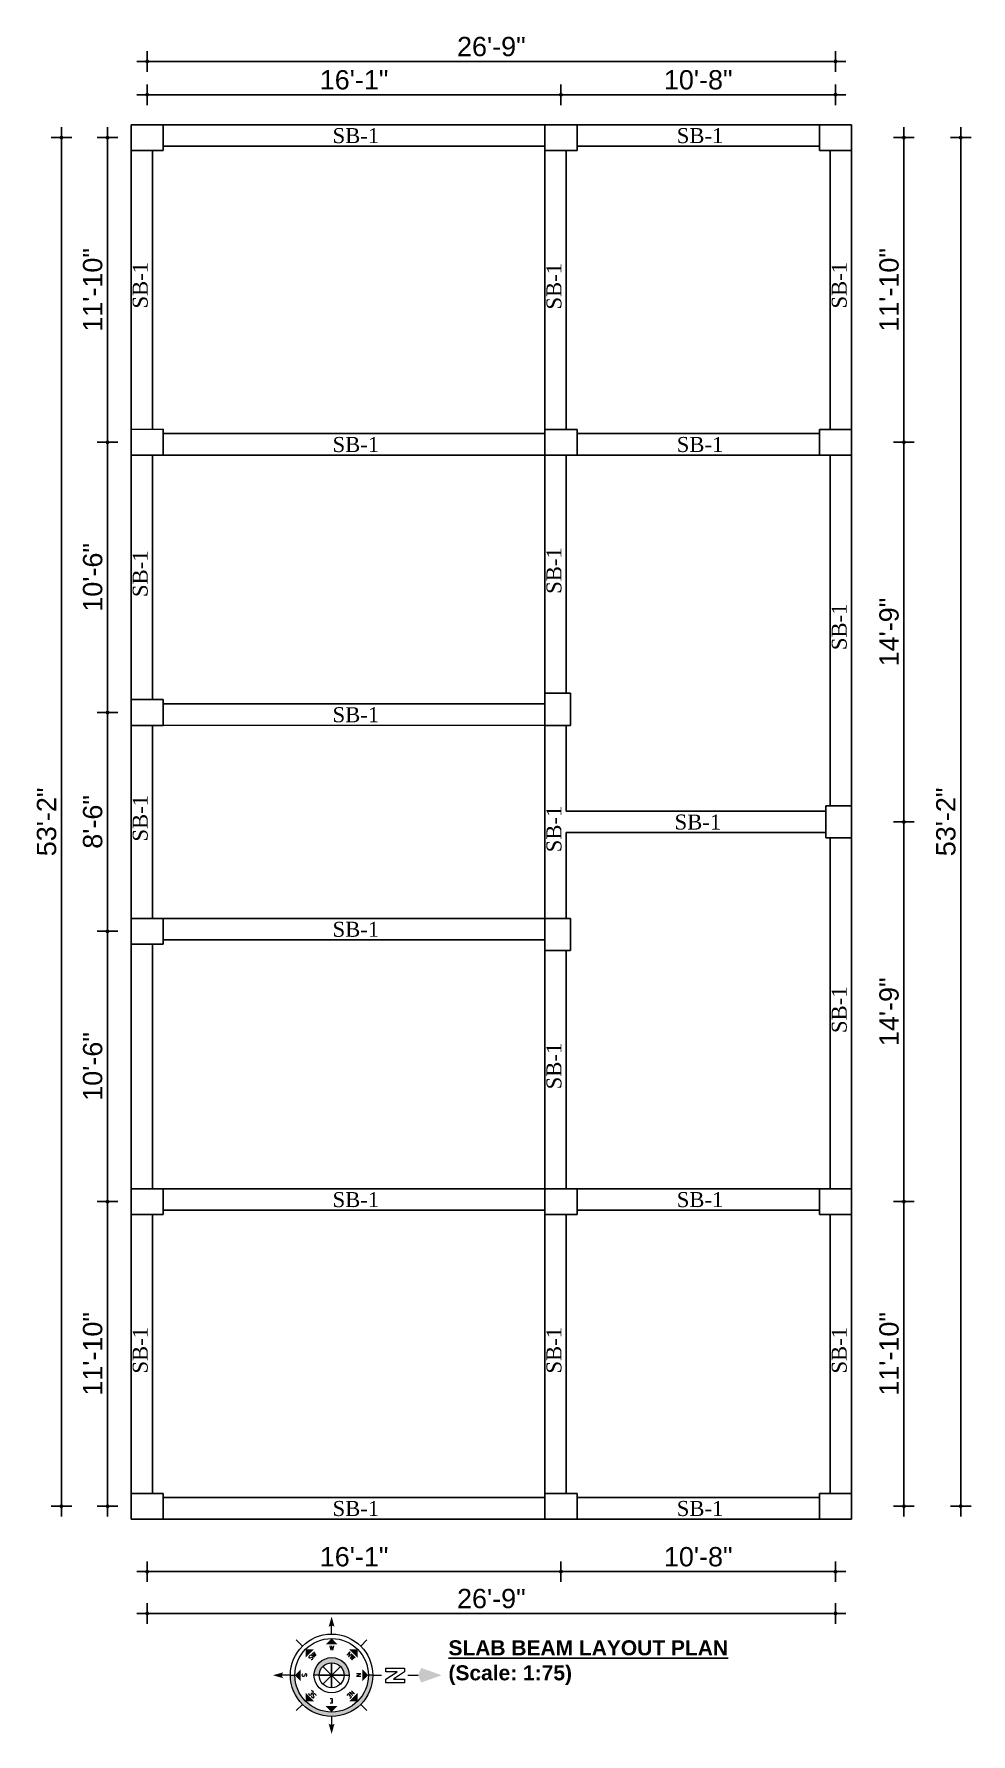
# Model space of a CAD drawing. Header units: inches. Extents: x -100787 to 3653, y -96809 to -8632.
# Drawn here: x -69713 to -69276, y -87937 to -87145 of the extents above; entities that cross this region are included whole.
import ezdxf
from ezdxf.enums import TextEntityAlignment as Align

# ---------------------------------------------------------------- set-up
doc = ezdxf.new("R2010")
doc.units = ezdxf.units.IN
doc.header["$MEASUREMENT"] = 0
doc.header["$PDMODE"] = 99
doc.layers.add('DIM', color=7, linetype='Continuous', lineweight=15)
for name, color, linetype in [('RCC', 6, 'Continuous'), ('Rod', 1, 'Continuous'), ('TEX', 7, 'Continuous'), ('wall', 3, 'Continuous')]:
    doc.layers.add(name, color=color, linetype=linetype)
doc.styles.add('ARIAL', font='arial.ttf')
doc.styles.add('CAPTION', font='GOTHIC.TTF', dxfattribs={"height": 100})
doc.styles.add('ROMANS', font='romans')
doc.styles.get("Standard").update_dxf_attribs({"font": 'ARIALN.TTF'})
doc.dimstyles.new('3-8', dxfattribs={"dimscale": 1.5, "dimtxt": 6, "dimasz": 2, "dimexe": 0.18, "dimexo": 6, "dimgap": 0, "dimtad": 0, "dimdec": 0, "dimzin": 3, "dimdsep": 46, "dimlunit": 3, "dimtxsty": 'ARIAL', "dimblk": 'DD', "dimcen": 1, "dimse1": 1, "dimse2": 1, "dimclrd": 256, "dimclrt": 256, "dimadec": 0, "dimazin": 0, "dimtfac": 0.5, "dimtdec": 0, "dimtmove": 2, "dimatfit": 0, "dimfxl": 0.18, "dimtvp": 0.75, "dimfrac": 1, "dimtolj": 1, "dimtzin": 0, "dimarcsym": 0})

# ---------------------------------------------------------------- blocks, each defined once
blk = doc.blocks.new('A$C154754DE')
at = {"layer": 'RCC'}
for p, q in [((0, 12), (15, 12)), ((0, 0), (0, 12)), ((15, 12), (15, 0)), ((15, 0), (0, 0))]:
    blk.add_line(p, q, dxfattribs=at)
blk = doc.blocks.new('DD')
for p, q in [((-1.6, 0), (1.6, 0)), ((0, 1.6), (0, -1.6))]:
    blk.add_line(p, q)
at = {"const_width": 0.3}
blk.add_lwpolyline([(-0.15, 0, 1), (0.15, 0, 1)], format="xyb", close=True, dxfattribs=at)
blk = doc.blocks.new('*D531')
at = {"layer": 'Defpoints', "color": 0}
for p in [(-69353.11, -87193), (-69353.11, -87335), (-69307.11, -87335)]:
    blk.add_point(p, dxfattribs=at)
at = {"layer": 'Rod', "lineweight": -2}
blk.add_line((-69307.11, -87196), (-69307.11, -87332), dxfattribs=at)
at = {"layer": 'Rod', "lineweight": -2, "xscale": 3, "yscale": 3, "zscale": 3}
for p, rotation in [((-69307.11, -87193), 90), ((-69307.11, -87335), 270)]:
    blk.add_blockref('DD', p, dxfattribs=dict(at, rotation=rotation))
at = {"layer": 'Rod', "insert": (-69314, -87264), "char_height": 9, "attachment_point": 5, "rotation": 90, "style": 'ARIAL'}
blk.add_mtext('\\A1;11\'-10"', dxfattribs=at)
blk = doc.blocks.new('*D532')
at = {"layer": 'Defpoints', "color": 0}
for p in [(-69353.11, -87335), (-69353.11, -87512), (-69307.11, -87512)]:
    blk.add_point(p, dxfattribs=at)
at = {"layer": 'Rod', "lineweight": -2}
blk.add_line((-69307.11, -87338), (-69307.11, -87509), dxfattribs=at)
at = {"layer": 'Rod', "lineweight": -2, "xscale": 3, "yscale": 3, "zscale": 3}
for p, rotation in [((-69307.11, -87335), 90), ((-69307.11, -87512), 270)]:
    blk.add_blockref('DD', p, dxfattribs=dict(at, rotation=rotation))
at = {"layer": 'Rod', "insert": (-69314, -87423.5), "char_height": 9, "attachment_point": 5, "rotation": 90, "style": 'ARIAL'}
blk.add_mtext('\\A1;14\'-9"', dxfattribs=at)
blk = doc.blocks.new('*D533')
at = {"layer": 'Defpoints', "color": 0}
for p in [(-69353.11, -87512), (-69353.11, -87689), (-69307.11, -87689)]:
    blk.add_point(p, dxfattribs=at)
at = {"layer": 'Rod', "lineweight": -2}
blk.add_line((-69307.11, -87515), (-69307.11, -87686), dxfattribs=at)
at = {"layer": 'Rod', "lineweight": -2, "xscale": 3, "yscale": 3, "zscale": 3}
for p, rotation in [((-69307.11, -87512), 90), ((-69307.11, -87689), 270)]:
    blk.add_blockref('DD', p, dxfattribs=dict(at, rotation=rotation))
at = {"layer": 'Rod', "insert": (-69314, -87600.5), "char_height": 9, "attachment_point": 5, "rotation": 90, "style": 'ARIAL'}
blk.add_mtext('\\A1;14\'-9"', dxfattribs=at)
blk = doc.blocks.new('*D534')
at = {"layer": 'Defpoints', "color": 0}
for p in [(-69353.11, -87689), (-69353.11, -87831), (-69307.11, -87831)]:
    blk.add_point(p, dxfattribs=at)
at = {"layer": 'Rod', "lineweight": -2}
blk.add_line((-69307.11, -87692), (-69307.11, -87828), dxfattribs=at)
at = {"layer": 'Rod', "lineweight": -2, "xscale": 3, "yscale": 3, "zscale": 3}
for p, rotation in [((-69307.11, -87689), 90), ((-69307.11, -87831), 270)]:
    blk.add_blockref('DD', p, dxfattribs=dict(at, rotation=rotation))
at = {"layer": 'Rod', "insert": (-69314, -87760), "char_height": 9, "attachment_point": 5, "rotation": 90, "style": 'ARIAL'}
blk.add_mtext('\\A1;11\'-10"', dxfattribs=at)
blk = doc.blocks.new('*D535')
at = {"layer": 'Defpoints', "color": 0}
for p in [(-69353.11, -87193), (-69353.11, -87831), (-69280.61, -87831)]:
    blk.add_point(p, dxfattribs=at)
at = {"layer": 'Rod', "lineweight": -2}
blk.add_line((-69280.61, -87196), (-69280.61, -87828), dxfattribs=at)
at = {"layer": 'Rod', "lineweight": -2, "xscale": 3, "yscale": 3, "zscale": 3}
for p, rotation in [((-69280.61, -87193), 90), ((-69280.61, -87831), 270)]:
    blk.add_blockref('DD', p, dxfattribs=dict(at, rotation=rotation))
at = {"layer": 'Rod', "insert": (-69287.5, -87512), "char_height": 9, "attachment_point": 5, "rotation": 90, "style": 'ARIAL'}
blk.add_mtext('\\A1;53\'-2"', dxfattribs=at)
blk = doc.blocks.new('*D540')
at = {"layer": 'Defpoints', "color": 0}
for p in [(-69467.04, -87173), (-69660, -87232), (-69467.04, -87232)]:
    blk.add_point(p, dxfattribs=at)
at = {"layer": 'Rod', "lineweight": -2}
blk.add_line((-69657, -87173), (-69470.04, -87173), dxfattribs=at)
at = {"layer": 'Rod', "lineweight": -2, "xscale": 3, "yscale": 3, "zscale": 3, "rotation": 180}
blk.add_blockref('DD', (-69660, -87173), dxfattribs=at)
at = {"layer": 'Rod', "lineweight": -2, "xscale": 3, "yscale": 3, "zscale": 3}
blk.add_blockref('DD', (-69467.04, -87173), dxfattribs=at)
at = {"layer": 'Rod', "insert": (-69563.52, -87166.11), "char_height": 9, "attachment_point": 5, "style": 'ARIAL'}
blk.add_mtext('\\A1;16\'-1"', dxfattribs=at)
blk = doc.blocks.new('*D541')
at = {"layer": 'Defpoints', "color": 0}
for p in [(-69339, -87173), (-69467.04, -87232), (-69339, -87232)]:
    blk.add_point(p, dxfattribs=at)
at = {"layer": 'Rod', "lineweight": -2}
blk.add_line((-69464.04, -87173), (-69342, -87173), dxfattribs=at)
at = {"layer": 'Rod', "lineweight": -2, "xscale": 3, "yscale": 3, "zscale": 3, "rotation": 180}
blk.add_blockref('DD', (-69467.04, -87173), dxfattribs=at)
at = {"layer": 'Rod', "lineweight": -2, "xscale": 3, "yscale": 3, "zscale": 3}
blk.add_blockref('DD', (-69339, -87173), dxfattribs=at)
at = {"layer": 'Rod', "insert": (-69403.02, -87166.11), "char_height": 9, "attachment_point": 5, "style": 'ARIAL'}
blk.add_mtext('\\A1;10\'-8"', dxfattribs=at)
blk = doc.blocks.new('*D539')
at = {"layer": 'Defpoints', "color": 0}
for p in [(-69339, -87157.5), (-69660, -87232), (-69339, -87232)]:
    blk.add_point(p, dxfattribs=at)
at = {"layer": 'Rod', "lineweight": -2}
blk.add_line((-69657, -87157.5), (-69342, -87157.5), dxfattribs=at)
at = {"layer": 'Rod', "lineweight": -2, "xscale": 3, "yscale": 3, "zscale": 3, "rotation": 180}
blk.add_blockref('DD', (-69660, -87157.5), dxfattribs=at)
at = {"layer": 'Rod', "lineweight": -2, "xscale": 3, "yscale": 3, "zscale": 3}
blk.add_blockref('DD', (-69339, -87157.5), dxfattribs=at)
at = {"layer": 'Rod', "insert": (-69499.5, -87150.61), "char_height": 9, "attachment_point": 5, "style": 'ARIAL'}
blk.add_mtext('\\A1;26\'-9"', dxfattribs=at)
blk = doc.blocks.new('*D545')
at = {"layer": 'Defpoints', "color": 0}
for p in [(-69467.04, -87792), (-69339, -87792), (-69467.04, -87861.5)]:
    blk.add_point(p, dxfattribs=at)
at = {"layer": 'Rod', "lineweight": -2}
blk.add_line((-69342, -87861.5), (-69464.04, -87861.5), dxfattribs=at)
at = {"layer": 'Rod', "lineweight": -2, "xscale": 3, "yscale": 3, "zscale": 3, "rotation": 180}
blk.add_blockref('DD', (-69467.04, -87861.5), dxfattribs=at)
at = {"layer": 'Rod', "lineweight": -2, "xscale": 3, "yscale": 3, "zscale": 3}
blk.add_blockref('DD', (-69339, -87861.5), dxfattribs=at)
at = {"layer": 'Rod', "insert": (-69403.02, -87854.61), "char_height": 9, "attachment_point": 5, "style": 'ARIAL'}
blk.add_mtext('\\A1;10\'-8"', dxfattribs=at)
blk = doc.blocks.new('*D546')
at = {"layer": 'Defpoints', "color": 0}
for p in [(-69660, -87792), (-69467.04, -87792), (-69660, -87861.5)]:
    blk.add_point(p, dxfattribs=at)
at = {"layer": 'Rod', "lineweight": -2}
blk.add_line((-69470.04, -87861.5), (-69657, -87861.5), dxfattribs=at)
at = {"layer": 'Rod', "lineweight": -2, "xscale": 3, "yscale": 3, "zscale": 3, "rotation": 180}
blk.add_blockref('DD', (-69660, -87861.5), dxfattribs=at)
at = {"layer": 'Rod', "lineweight": -2, "xscale": 3, "yscale": 3, "zscale": 3}
blk.add_blockref('DD', (-69467.04, -87861.5), dxfattribs=at)
at = {"layer": 'Rod', "insert": (-69563.52, -87854.61), "char_height": 9, "attachment_point": 5, "style": 'ARIAL'}
blk.add_mtext('\\A1;16\'-1"', dxfattribs=at)
blk = doc.blocks.new('*D547')
at = {"layer": 'Defpoints', "color": 0}
for p in [(-69660, -87831), (-69339, -87831), (-69339, -87881)]:
    blk.add_point(p, dxfattribs=at)
at = {"layer": 'Rod', "lineweight": -2}
blk.add_line((-69657, -87881), (-69342, -87881), dxfattribs=at)
at = {"layer": 'Rod', "lineweight": -2, "xscale": 3, "yscale": 3, "zscale": 3, "rotation": 180}
blk.add_blockref('DD', (-69660, -87881), dxfattribs=at)
at = {"layer": 'Rod', "lineweight": -2, "xscale": 3, "yscale": 3, "zscale": 3}
blk.add_blockref('DD', (-69339, -87881), dxfattribs=at)
at = {"layer": 'Rod', "insert": (-69499.5, -87874.11), "char_height": 9, "attachment_point": 5, "style": 'ARIAL'}
blk.add_mtext('\\A1;26\'-9"', dxfattribs=at)
blk = doc.blocks.new('*D554')
at = {"layer": 'Defpoints', "color": 0}
for p in [(-69678.5, -87689), (-69638.99, -87689), (-69639, -87831)]:
    blk.add_point(p, dxfattribs=at)
at = {"layer": 'Rod', "lineweight": -2}
blk.add_line((-69678.5, -87828), (-69678.5, -87692), dxfattribs=at)
at = {"layer": 'Rod', "lineweight": -2, "xscale": 3, "yscale": 3, "zscale": 3}
for p, rotation in [((-69678.5, -87689), 90), ((-69678.5, -87831), 270)]:
    blk.add_blockref('DD', p, dxfattribs=dict(at, rotation=rotation))
at = {"layer": 'Rod', "insert": (-69685.39, -87760), "char_height": 9, "attachment_point": 5, "rotation": 90, "style": 'ARIAL'}
blk.add_mtext('\\A1;11\'-10"', dxfattribs=at)
blk = doc.blocks.new('*D555')
at = {"layer": 'Defpoints', "color": 0}
for p in [(-69678.5, -87563), (-69639, -87563), (-69638.99, -87689)]:
    blk.add_point(p, dxfattribs=at)
at = {"layer": 'Rod', "lineweight": -2}
blk.add_line((-69678.5, -87686), (-69678.5, -87566), dxfattribs=at)
at = {"layer": 'Rod', "lineweight": -2, "xscale": 3, "yscale": 3, "zscale": 3}
for p, rotation in [((-69678.5, -87563), 90), ((-69678.5, -87689), 270)]:
    blk.add_blockref('DD', p, dxfattribs=dict(at, rotation=rotation))
at = {"layer": 'Rod', "insert": (-69685.39, -87626), "char_height": 9, "attachment_point": 5, "rotation": 90, "style": 'ARIAL'}
blk.add_mtext('\\A1;10\'-6"', dxfattribs=at)
blk = doc.blocks.new('*D556')
at = {"layer": 'Defpoints', "color": 0}
for p in [(-69678.5, -87461), (-69639, -87461), (-69639, -87563)]:
    blk.add_point(p, dxfattribs=at)
at = {"layer": 'Rod', "lineweight": -2}
blk.add_line((-69678.5, -87560), (-69678.5, -87464), dxfattribs=at)
at = {"layer": 'Rod', "lineweight": -2, "xscale": 3, "yscale": 3, "zscale": 3}
for p, rotation in [((-69678.5, -87461), 90), ((-69678.5, -87563), 270)]:
    blk.add_blockref('DD', p, dxfattribs=dict(at, rotation=rotation))
at = {"layer": 'Rod', "insert": (-69685.39, -87512), "char_height": 9, "attachment_point": 5, "rotation": 90, "style": 'ARIAL'}
blk.add_mtext('\\A1;8\'-6"', dxfattribs=at)
blk = doc.blocks.new('*D557')
at = {"layer": 'Defpoints', "color": 0}
for p in [(-69678.5, -87335), (-69638.99, -87335), (-69639, -87461)]:
    blk.add_point(p, dxfattribs=at)
at = {"layer": 'Rod', "lineweight": -2}
blk.add_line((-69678.5, -87458), (-69678.5, -87338), dxfattribs=at)
at = {"layer": 'Rod', "lineweight": -2, "xscale": 3, "yscale": 3, "zscale": 3}
for p, rotation in [((-69678.5, -87335), 90), ((-69678.5, -87461), 270)]:
    blk.add_blockref('DD', p, dxfattribs=dict(at, rotation=rotation))
at = {"layer": 'Rod', "insert": (-69685.39, -87398), "char_height": 9, "attachment_point": 5, "rotation": 90, "style": 'ARIAL'}
blk.add_mtext('\\A1;10\'-6"', dxfattribs=at)
blk = doc.blocks.new('*D558')
at = {"layer": 'Defpoints', "color": 0}
for p in [(-69678.5, -87193), (-69639, -87193), (-69638.99, -87335)]:
    blk.add_point(p, dxfattribs=at)
at = {"layer": 'Rod', "lineweight": -2}
blk.add_line((-69678.5, -87332), (-69678.5, -87196), dxfattribs=at)
at = {"layer": 'Rod', "lineweight": -2, "xscale": 3, "yscale": 3, "zscale": 3}
for p, rotation in [((-69678.5, -87193), 90), ((-69678.5, -87335), 270)]:
    blk.add_blockref('DD', p, dxfattribs=dict(at, rotation=rotation))
at = {"layer": 'Rod', "insert": (-69685.39, -87264), "char_height": 9, "attachment_point": 5, "rotation": 90, "style": 'ARIAL'}
blk.add_mtext('\\A1;11\'-10"', dxfattribs=at)
blk = doc.blocks.new('*D559')
at = {"layer": 'Defpoints', "color": 0}
for p in [(-69700, -87193), (-69664.5, -87193), (-69664.5, -87831)]:
    blk.add_point(p, dxfattribs=at)
at = {"layer": 'Rod', "lineweight": -2}
blk.add_line((-69700, -87828), (-69700, -87196), dxfattribs=at)
at = {"layer": 'Rod', "lineweight": -2, "xscale": 3, "yscale": 3, "zscale": 3}
for p, rotation in [((-69700, -87193), 90), ((-69700, -87831), 270)]:
    blk.add_blockref('DD', p, dxfattribs=dict(at, rotation=rotation))
at = {"layer": 'Rod', "insert": (-69706.89, -87512), "char_height": 9, "attachment_point": 5, "rotation": 90, "style": 'ARIAL'}
blk.add_mtext('\\A1;53\'-2"', dxfattribs=at)
blk = doc.blocks.new('Anno_North_J_Metric')
at = {"linetype": 'ByBlock', "lineweight": -2}
h = blk.add_hatch(color=0, dxfattribs=at)
h.paths.add_polyline_path([(-4.17, 0), (-4.68, 0, 1), (4.68, 0), (4.17, 0, -1)])
h.paths.add_polyline_path([(1.41, 0), (2, 0, 1), (-2, 0), (-1.41, 0, -1)])
at = {"color": 0, "linetype": 'ByBlock', "lineweight": -2}
for p, q in [((-3.31, 3.31), (-4.01, 4.01)), ((0, 4.68), (0, 5.67)), ((3.31, 3.31), (4.01, 4.01)), ((-4.68, 0), (-5.67, 0)), ((-4.68, 0), (-4.17, 0)), ((-1.41, 0), (-2, 0)), ((-1.41, 0), (1.41, 0)), ((1.41, 0), (-1.41, 0)), ((-1, 1), (1, -1)), ((-1, -1), (1, 1)), ((1, -1), (-1, 1)), ((1, 1), (-1, -1)), ((0, 1.41), (0, -1.41)), ((0, -1.41), (0, 1.41)), ((1.41, 0), (2, 0)), ((4.68, 0), (4.17, 0)), ((4.68, 0), (5.67, 0)), ((6.17, 0.4), (6.17, 0.82)), ((6.17, 0.82), (8.27, 0.82)), ((7.43, 0.4), (6.17, 0.4)), ((6.17, -0.44), (7.43, 0.4)), ((8.27, 0.4), (7.01, -0.44)), ((8.27, 0.82), (8.27, 0.4)), ((8.67, 0), (9.83, 0)), ((6.17, -0.86), (6.17, -0.44)), ((8.27, -0.86), (6.17, -0.86)), ((7.01, -0.44), (8.27, -0.44)), ((8.27, -0.44), (8.27, -0.86)), ((-3.31, -3.31), (-4.01, -4.01)), ((3.31, -3.31), (4.01, -4.01)), ((0, -4.68), (0, -5.67))]:
    blk.add_line(p, q, dxfattribs=at)
for radius in [4.68, 4.17, 2, 1.41]:
    blk.add_circle((0, 0), radius, dxfattribs=at)
for points in [[(-0.33, 5.5), (0, 5.67), (0, 6.67)], [(0, 6.67), (0.33, 5.5), (0, 5.67)], [(0, 4.17), (0.67, 3.5), (-0.67, 3.5)], [(-2.95, 2.95), (-2, 2.95), (-2.95, 2)], [(2.95, 2.95), (2.95, 2), (2, 2.95)], [(-6.67, 0), (-5.5, 0.33), (-5.67, 0)], [(-5.5, -0.33), (-5.67, 0), (-6.67, 0)], [(-4.17, 0), (-3.5, 0.67), (-3.5, -0.67)], [(4.17, 0), (3.5, -0.67), (3.5, 0.67)], [(12.5, 0), (10.17, 0.83), (9.83, 0)], [(9.83, 0), (10.17, -0.83), (12.5, 0)], [(-2.95, -2.95), (-2.95, -2), (-2, -2.95)], [(0, -4.17), (-0.67, -3.5), (0.67, -3.5)], [(2.95, -2.95), (2, -2.95), (2.95, -2)], [(0, -6.67), (-0.33, -5.5), (0, -5.67)], [(0.33, -5.5), (0, -5.67), (0, -6.67)]]:
    blk.add_solid(points, dxfattribs=at)
at = {"color": 0, "linetype": 'ByBlock', "lineweight": -2, "style": 'ROMANS'}
for s, rotation, p in [('SW', 45, (-2, 2)), ('NW', 315, (2, 2)), ('S', 270, (-3.33, 0)), ('N', 270, (2.83, 0)), ('SE', 135, (-2, -2)), ('NE', 225, (2, -2)), ('E', 180, (0, -2.67))]:
    blk.add_text(s, height=0.5, rotation=rotation, dxfattribs=at).set_placement(p, align=Align.CENTER)
blk.add_text('W', height=0.5, dxfattribs=at).set_placement((0, 2.83), align=Align.CENTER)

msp = doc.modelspace()

# ---------------------------------------------------------------- linework, layer by layer
at = {"layer": 'wall'}
for p, q in [((-69652.5, -87187), (-69474.54, -87187)), ((-69459.54, -87187), (-69346.5, -87187)), ((-69652.5, -87197), (-69474.54, -87197)), ((-69459.54, -87197), (-69346.5, -87197)), ((-69667.5, -87329), (-69667.5, -87199)), ((-69657.5, -87329), (-69657.5, -87199)), ((-69474.54, -87199), (-69474.54, -87329)), ((-69464.54, -87199), (-69464.54, -87329)), ((-69341.5, -87329), (-69341.5, -87199)), ((-69331.5, -87329), (-69331.5, -87199)), ((-69652.49, -87331), (-69474.54, -87331)), ((-69459.54, -87331), (-69346.5, -87331)), ((-69667.49, -87341), (-69667.5, -87455)), ((-69657.49, -87341), (-69657.5, -87455)), ((-69652.49, -87341), (-69474.54, -87341)), ((-69474.54, -87341), (-69474.54, -87452)), ((-69464.54, -87341), (-69464.54, -87452)), ((-69459.54, -87341), (-69346.5, -87341)), ((-69341.5, -87504.5), (-69341.5, -87341)), ((-69331.5, -87504.5), (-69331.5, -87341)), ((-69652.5, -87457), (-69474.54, -87456.92)), ((-69667.5, -87557), (-69667.5, -87467)), ((-69657.5, -87557), (-69657.5, -87467)), ((-69652.5, -87467), (-69474.53, -87466.92)), ((-69474.54, -87466.92), (-69474.54, -87557)), ((-69464.54, -87466.92), (-69464.54, -87507)), ((-69474.54, -87507), (-69474.54, -87507)), ((-69343.5, -87506.99), (-69464.54, -87507)), ((-69343.5, -87516.99), (-69464.54, -87517)), ((-69464.54, -87517), (-69464.54, -87557)), ((-69341.5, -87519.5), (-69341.5, -87683)), ((-69331.5, -87519.5), (-69331.5, -87683)), ((-69652.5, -87557), (-69474.53, -87557)), ((-69667.5, -87569), (-69667.55, -87683)), ((-69657.5, -87569), (-69657.55, -87683)), ((-69652.5, -87567), (-69474.53, -87567)), ((-69474.54, -87572), (-69474.54, -87683)), ((-69464.54, -87572), (-69464.54, -87683)), ((-69652.49, -87683), (-69474.54, -87683)), ((-69459.54, -87683), (-69346.5, -87683)), ((-69667.5, -87825), (-69667.5, -87695)), ((-69657.5, -87825), (-69657.5, -87695)), ((-69652.49, -87693), (-69474.54, -87693)), ((-69474.54, -87695), (-69474.54, -87825)), ((-69464.54, -87695), (-69464.54, -87825)), ((-69459.54, -87693), (-69346.5, -87693)), ((-69341.5, -87695), (-69341.5, -87825)), ((-69331.5, -87695), (-69331.5, -87825)), ((-69652.5, -87827), (-69474.54, -87827)), ((-69459.54, -87827), (-69346.5, -87827)), ((-69652.5, -87837), (-69474.54, -87837)), ((-69459.54, -87837), (-69346.5, -87837))]:
    msp.add_line(p, q, dxfattribs=at)

# ---------------------------------------------------------------- block references
at = {"layer": 'DIM', "ltscale": 500000, "xscale": 4.107415312464582, "yscale": 4.107415312464582, "zscale": 4.107415327752908}
msp.add_blockref('Anno_North_J_Metric', (-69574, -87909.81), dxfattribs=at)
at = {"layer": 'RCC', "xscale": -1}
for p, rotation in [((-69667.5, -87187), 180), ((-69474.54, -87187), 180), ((-69346.5, -87187), 180), ((-69667.5, -87329), 180.0250000000003), ((-69474.54, -87329), 180), ((-69346.5, -87329), 180), ((-69667.5, -87455), 180), ((-69474.53, -87467), 270.0248705738387)]:
    msp.add_blockref('A$C154754DE', p, dxfattribs=dict(at, rotation=rotation))
at = {"layer": 'RCC'}
for p, rotation in [((-69343.5, -87504.49), 269.9751294261613), ((-69474.53, -87557), 269.9751294261613), ((-69667.5, -87695), 359.9749999994004)]:
    msp.add_blockref('A$C154754DE', p, dxfattribs=dict(at, rotation=rotation))
for p in [(-69667.5, -87569), (-69474.54, -87695), (-69346.5, -87695), (-69667.5, -87837), (-69474.54, -87837), (-69346.5, -87837)]:
    msp.add_blockref('A$C154754DE', p, dxfattribs=at)

# ---------------------------------------------------------------- texts
at = {"layer": 'TEX', "char_height": 7, "attachment_point": 3, "style": 'CAPTION'}
for insert in [(-69551.81, -87188.56), (-69391.31, -87188.56), (-69551.81, -87332.56), (-69391.31, -87332.56), (-69551.81, -87458.52), (-69392.31, -87508.56), (-69551.81, -87558.56), (-69551.81, -87684.57), (-69391.31, -87684.57), (-69551.81, -87828.56), (-69391.31, -87828.56)]:
    msp.add_mtext('{\\fTimes New Roman|b0|i0|c0|p18;SB-1}', dxfattribs=dict(at, insert=insert))
at = {"layer": 'TEX', "char_height": 7, "attachment_point": 3, "rotation": 90, "style": 'CAPTION'}
for insert in [(-69666.78, -87250.94), (-69473.82, -87251.44), (-69340.78, -87250.94), (-69666.78, -87385.44), (-69473.82, -87383.94), (-69340.78, -87410.19), (-69666.78, -87499.44), (-69473.82, -87504.44), (-69340.78, -87588.69), (-69473.82, -87614.94), (-69666.78, -87747.44), (-69473.82, -87747.44), (-69340.78, -87747.44)]:
    msp.add_mtext('{\\fTimes New Roman|b0|i0|c0|p18;SB-1}', dxfattribs=dict(at, insert=insert))
at = {"layer": 'TEX', "insert": (-69519.5, -87893.5), "char_height": 7, "width": 256.473, "attachment_point": 1}
msp.add_mtext('{\\fArial Rounded MT Bold|b0|i0|c0|p34;\\LSLAB BEAM LAYOUT PLAN\\P\\l(Scale: 1:75)}', dxfattribs=at)

# ---------------------------------------------------------------- dimensions: what is measured, and where the dimension line sits
at = {"layer": 'Rod'}
for base, p1, p2, picture, middle in [((-69339, -87157.5), (-69660, -87232), (-69339, -87232), '*D539', (-69499.5, -87150.61)), ((-69467.04, -87173), (-69660, -87232), (-69467.04, -87232), '*D540', (-69563.52, -87166.11)), ((-69339, -87173), (-69467.04, -87232), (-69339, -87232), '*D541', (-69403.02, -87166.11)), ((-69660, -87861.5), (-69467.04, -87792), (-69660, -87792), '*D546', (-69563.52, -87854.61)), ((-69467.04, -87861.5), (-69339, -87792), (-69467.04, -87792), '*D545', (-69403.02, -87854.61)), ((-69339, -87881), (-69660, -87831), (-69339, -87831), '*D547', (-69499.5, -87874.11))]:
    dim = msp.add_linear_dim(base=base, p1=p1, p2=p2, dimstyle='3-8', dxfattribs=at)
    dim.commit()
    dim.dimension.update_dxf_attribs({"geometry": picture, "text_midpoint": middle})
for base, p1, p2, picture, middle in [((-69700, -87193), (-69664.5, -87831), (-69664.5, -87193), '*D559', (-69706.89, -87512)), ((-69678.5, -87193), (-69638.99, -87335), (-69639, -87193), '*D558', (-69685.39, -87264)), ((-69307.11, -87335), (-69353.11, -87193), (-69353.11, -87335), '*D531', (-69314, -87264)), ((-69280.61, -87831), (-69353.11, -87193), (-69353.11, -87831), '*D535', (-69287.5, -87512)), ((-69678.5, -87335), (-69639, -87461), (-69638.99, -87335), '*D557', (-69685.39, -87398)), ((-69307.11, -87512), (-69353.11, -87335), (-69353.11, -87512), '*D532', (-69314, -87423.5)), ((-69678.5, -87461), (-69639, -87563), (-69639, -87461), '*D556', (-69685.39, -87512)), ((-69307.11, -87689), (-69353.11, -87512), (-69353.11, -87689), '*D533', (-69314, -87600.5)), ((-69678.5, -87563), (-69638.99, -87689), (-69639, -87563), '*D555', (-69685.39, -87626)), ((-69678.5, -87689), (-69639, -87831), (-69638.99, -87689), '*D554', (-69685.39, -87760)), ((-69307.11, -87831), (-69353.11, -87689), (-69353.11, -87831), '*D534', (-69314, -87760))]:
    dim = msp.add_linear_dim(base=base, p1=p1, p2=p2, angle=90, dimstyle='3-8', dxfattribs=at)
    dim.commit()
    dim.dimension.update_dxf_attribs({"geometry": picture, "text_midpoint": middle})

doc.saveas('drawing.dxf')
